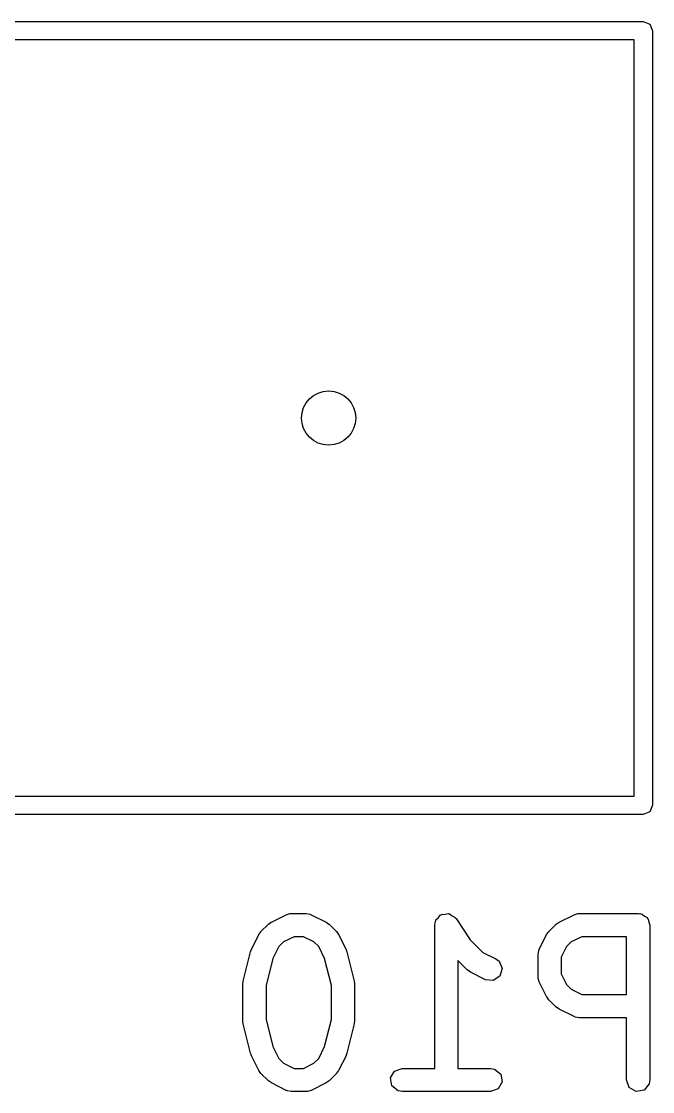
# Model space of a CAD drawing. Extents: x 0.05 to 3.95, y 0.04 to 3.84.
# Drawn here: x 3.2738 to 3.4341, y 3.0398 to 3.3117 of the extents above; entities that cross this region are included whole.
import ezdxf

# ---------------------------------------------------------------- set-up
doc = ezdxf.new("R2010")
doc.units = 0
doc.header["$MEASUREMENT"] = 0
doc.layers.add('BLACK', color=7, linetype='CONTINUOUS')

msp = doc.modelspace()

# ---------------------------------------------------------------- linework, layer by layer
at = {"layer": 'BLACK', "linetype": 'CONTINUOUS'}
for p, q in [((2.77823, 3.31173), (3.43177, 3.31173)), ((3.43177, 3.31173), (3.43344, 3.31104)), ((3.43344, 3.31104), (3.43413, 3.30937)), ((3.43413, 3.30937), (3.43413, 3.11252)), ((3.42941, 3.30701), (2.78059, 3.30701)), ((3.42941, 3.11488), (3.42941, 3.30701)), ((2.78059, 3.11488), (3.42941, 3.11488)), ((3.43413, 3.11252), (3.43344, 3.11085)), ((3.43177, 3.11016), (2.77823, 3.11016)), ((3.43344, 3.11085), (3.43177, 3.11016)), ((3.3373, 3.08286), (3.34105, 3.08473)), ((3.34105, 3.08473), (3.34203, 3.08503)), ((3.34203, 3.08503), (3.3422, 3.08499)), ((3.3422, 3.08499), (3.34237, 3.08505)), ((3.34237, 3.08505), (3.34612, 3.08505)), ((3.34612, 3.08505), (3.34713, 3.08487)), ((3.34713, 3.08487), (3.34726, 3.08475)), ((3.34726, 3.08475), (3.34744, 3.08473)), ((3.34744, 3.08473), (3.35119, 3.08286)), ((3.37971, 3.08399), (3.38026, 3.08465)), ((3.38026, 3.08465), (3.38043, 3.08468)), ((3.38043, 3.08468), (3.38055, 3.0848)), ((3.38055, 3.0848), (3.38141, 3.08485)), ((3.38141, 3.08485), (3.38225, 3.085)), ((3.38225, 3.085), (3.3824, 3.08492)), ((3.3824, 3.08492), (3.38257, 3.08493)), ((3.38257, 3.08493), (3.38326, 3.08442)), ((3.38326, 3.08442), (3.384, 3.08399)), ((3.41042, 3.08286), (3.41417, 3.08473)), ((3.41417, 3.08473), (3.41515, 3.08503)), ((3.41515, 3.08503), (3.41532, 3.08499)), ((3.41532, 3.08499), (3.41549, 3.08505)), ((3.41549, 3.08505), (3.43048, 3.08505)), ((3.43048, 3.08505), (3.43087, 3.08498)), ((3.43087, 3.08498), (3.431, 3.085)), ((3.431, 3.085), (3.43111, 3.08494)), ((3.43111, 3.08494), (3.43149, 3.08487)), ((3.43149, 3.08487), (3.43208, 3.08438)), ((3.43208, 3.08438), (3.43275, 3.08399)), ((3.33466, 3.08043), (3.33653, 3.08231)), ((3.33653, 3.08231), (3.33726, 3.08281)), ((3.33726, 3.08281), (3.3373, 3.08286)), ((3.35119, 3.08286), (3.3519, 3.08233)), ((3.3519, 3.08233), (3.35196, 3.08231)), ((3.35196, 3.08231), (3.35383, 3.08043)), ((3.37879, 3.08209), (3.37897, 3.0831)), ((3.37879, 3.04568), (3.37879, 3.08209)), ((3.37897, 3.0831), (3.37907, 3.08323)), ((3.37907, 3.08323), (3.37909, 3.0834)), ((3.37909, 3.0834), (3.37971, 3.08399)), ((3.384, 3.08399), (3.38406, 3.08383)), ((3.38406, 3.08383), (3.3842, 3.08373)), ((3.3842, 3.08373), (3.38778, 3.07835)), ((3.40777, 3.08043), (3.40965, 3.08231)), ((3.40965, 3.08231), (3.41037, 3.08281)), ((3.41037, 3.08281), (3.41042, 3.08286)), ((3.43275, 3.08399), (3.43284, 3.08374)), ((3.43284, 3.08374), (3.43304, 3.08357)), ((3.43304, 3.08357), (3.43317, 3.08281)), ((3.43317, 3.08281), (3.43344, 3.08209)), ((3.43344, 3.08209), (3.43344, 3.04272)), ((3.33223, 3.07592), (3.3341, 3.07966)), ((3.3341, 3.07966), (3.33463, 3.08037)), ((3.33463, 3.08037), (3.33466, 3.08043)), ((3.34307, 3.07914), (3.34037, 3.07779)), ((3.34542, 3.07914), (3.34307, 3.07914)), ((3.34812, 3.07779), (3.34542, 3.07914)), ((3.35383, 3.08043), (3.35434, 3.07971)), ((3.35434, 3.07971), (3.35438, 3.07966)), ((3.35438, 3.07966), (3.35626, 3.07592)), ((3.40535, 3.07592), (3.40722, 3.07966)), ((3.40722, 3.07966), (3.40775, 3.08037)), ((3.40775, 3.08037), (3.40777, 3.08043)), ((3.41618, 3.07914), (3.41349, 3.07779)), ((3.42753, 3.07914), (3.41618, 3.07914)), ((3.42753, 3.06442), (3.42753, 3.07914)), ((3.33221, 3.07578), (3.33223, 3.07592)), ((3.33917, 3.0766), (3.33766, 3.07356)), ((3.34037, 3.07779), (3.33917, 3.0766)), ((3.34932, 3.0766), (3.34812, 3.07779)), ((3.35083, 3.07356), (3.34932, 3.0766)), ((3.35626, 3.07592), (3.3564, 3.07543)), ((3.38778, 3.07835), (3.39099, 3.07515)), ((3.40533, 3.07574), (3.40535, 3.07592)), ((3.41229, 3.0766), (3.41094, 3.0739)), ((3.41349, 3.07779), (3.41229, 3.0766)), ((3.33013, 3.06781), (3.33201, 3.07531)), ((3.33201, 3.07531), (3.33221, 3.07578)), ((3.33766, 3.07356), (3.33595, 3.06673)), ((3.35254, 3.06673), (3.35083, 3.07356)), ((3.3564, 3.07543), (3.35648, 3.07531)), ((3.35648, 3.07531), (3.35836, 3.06781)), ((3.39099, 3.07515), (3.39431, 3.07349)), ((3.39431, 3.07349), (3.39513, 3.07288)), ((3.40503, 3.07459), (3.40521, 3.0756)), ((3.40503, 3.06897), (3.40503, 3.07459)), ((3.40521, 3.0756), (3.40533, 3.07574)), ((3.41094, 3.0739), (3.41094, 3.06967)), ((3.38715, 3.07063), (3.38469, 3.07309)), ((3.38469, 3.07309), (3.38469, 3.04568)), ((3.38721, 3.0706), (3.38715, 3.07063)), ((3.38792, 3.07008), (3.38721, 3.0706)), ((3.39513, 3.07288), (3.39594, 3.07102)), ((3.39594, 3.07102), (3.39536, 3.06909)), ((3.33015, 3.06768), (3.33013, 3.06781)), ((3.35836, 3.06781), (3.3584, 3.06722)), ((3.39167, 3.0682), (3.38792, 3.07008)), ((3.39367, 3.06797), (3.39167, 3.0682)), ((3.39536, 3.06909), (3.39367, 3.06797)), ((3.40509, 3.0688), (3.40503, 3.06897)), ((3.40505, 3.06863), (3.40509, 3.0688)), ((3.40535, 3.06765), (3.40505, 3.06863)), ((3.41094, 3.06967), (3.41229, 3.06697)), ((3.33004, 3.0671), (3.33015, 3.06768)), ((3.33004, 3.05772), (3.33004, 3.0671)), ((3.33595, 3.06673), (3.33595, 3.05809)), ((3.35254, 3.05809), (3.35254, 3.06673)), ((3.3584, 3.06722), (3.35845, 3.0671)), ((3.35845, 3.0671), (3.35845, 3.05772)), ((3.40722, 3.0639), (3.40535, 3.06765)), ((3.41229, 3.06697), (3.41349, 3.06577)), ((3.41349, 3.06577), (3.41618, 3.06442)), ((3.40727, 3.06386), (3.40722, 3.0639)), ((3.40777, 3.06313), (3.40727, 3.06386)), ((3.40965, 3.06126), (3.40777, 3.06313)), ((3.41618, 3.06442), (3.42753, 3.06442)), ((3.40971, 3.06123), (3.40965, 3.06126)), ((3.41042, 3.06071), (3.40971, 3.06123)), ((3.41417, 3.05883), (3.41042, 3.06071)), ((3.33009, 3.05759), (3.33004, 3.05772)), ((3.33013, 3.05701), (3.33009, 3.05759)), ((3.33201, 3.04951), (3.33013, 3.05701)), ((3.33595, 3.05809), (3.33766, 3.05125)), ((3.35083, 3.05125), (3.35254, 3.05809)), ((3.35836, 3.05701), (3.35648, 3.04951)), ((3.35845, 3.05772), (3.35834, 3.05714)), ((3.35834, 3.05714), (3.35836, 3.05701)), ((3.41434, 3.05881), (3.41417, 3.05883)), ((3.41448, 3.0587), (3.41434, 3.05881)), ((3.41549, 3.05852), (3.41448, 3.0587)), ((3.42753, 3.05852), (3.41549, 3.05852)), ((3.42753, 3.04272), (3.42753, 3.05852)), ((3.33208, 3.04939), (3.33201, 3.04951)), ((3.33223, 3.0489), (3.33208, 3.04939)), ((3.3341, 3.04515), (3.33223, 3.0489)), ((3.33766, 3.05125), (3.33917, 3.04822)), ((3.34932, 3.04822), (3.35083, 3.05125)), ((3.35626, 3.0489), (3.35438, 3.04515)), ((3.35628, 3.04904), (3.35626, 3.0489)), ((3.35648, 3.04951), (3.35628, 3.04904)), ((3.33917, 3.04822), (3.34037, 3.04703)), ((3.34037, 3.04703), (3.34307, 3.04568)), ((3.34542, 3.04568), (3.34812, 3.04703)), ((3.34812, 3.04703), (3.34932, 3.04822)), ((3.33415, 3.04511), (3.3341, 3.04515)), ((3.33466, 3.04439), (3.33415, 3.04511)), ((3.33653, 3.04251), (3.33466, 3.04439)), ((3.34307, 3.04568), (3.34542, 3.04568)), ((3.35383, 3.04439), (3.35196, 3.04251)), ((3.35386, 3.04444), (3.35383, 3.04439)), ((3.35438, 3.04515), (3.35386, 3.04444)), ((3.36758, 3.04324), (3.36859, 3.04499)), ((3.36793, 3.04125), (3.36758, 3.04324)), ((3.36859, 3.04499), (3.37049, 3.04568)), ((3.37049, 3.04568), (3.37879, 3.04568)), ((3.38469, 3.04568), (3.39299, 3.04568)), ((3.39299, 3.04568), (3.394, 3.0455)), ((3.394, 3.0455), (3.39555, 3.0442)), ((3.39555, 3.0442), (3.3959, 3.04221)), ((3.33659, 3.04248), (3.33653, 3.04251)), ((3.3373, 3.04196), (3.33659, 3.04248)), ((3.34105, 3.04008), (3.3373, 3.04196)), ((3.35119, 3.04196), (3.34744, 3.04008)), ((3.35123, 3.042), (3.35119, 3.04196)), ((3.35196, 3.04251), (3.35123, 3.042)), ((3.36948, 3.03995), (3.36793, 3.04125)), ((3.3959, 3.04221), (3.39489, 3.04046)), ((3.42822, 3.04083), (3.42753, 3.04272)), ((3.42997, 3.03982), (3.42822, 3.04083)), ((3.43326, 3.04171), (3.43196, 3.04017)), ((3.43344, 3.04272), (3.43326, 3.04171)), ((3.34122, 3.04006), (3.34105, 3.04008)), ((3.34136, 3.03995), (3.34122, 3.04006)), ((3.34237, 3.03977), (3.34136, 3.03995)), ((3.34612, 3.03977), (3.34237, 3.03977)), ((3.34629, 3.03983), (3.34612, 3.03977)), ((3.34646, 3.03979), (3.34629, 3.03983)), ((3.34744, 3.04008), (3.34646, 3.03979)), ((3.37049, 3.03977), (3.36948, 3.03995)), ((3.39299, 3.03977), (3.37049, 3.03977)), ((3.39489, 3.04046), (3.39299, 3.03977)), ((3.43196, 3.04017), (3.42997, 3.03982))]:
    msp.add_line(p, q, dxfattribs=at)
at = {"layer": 'BLACK'}
msp.add_circle((3.35185, 3.21094), 0.00689, dxfattribs=at)

doc.saveas('drawing.dxf')
